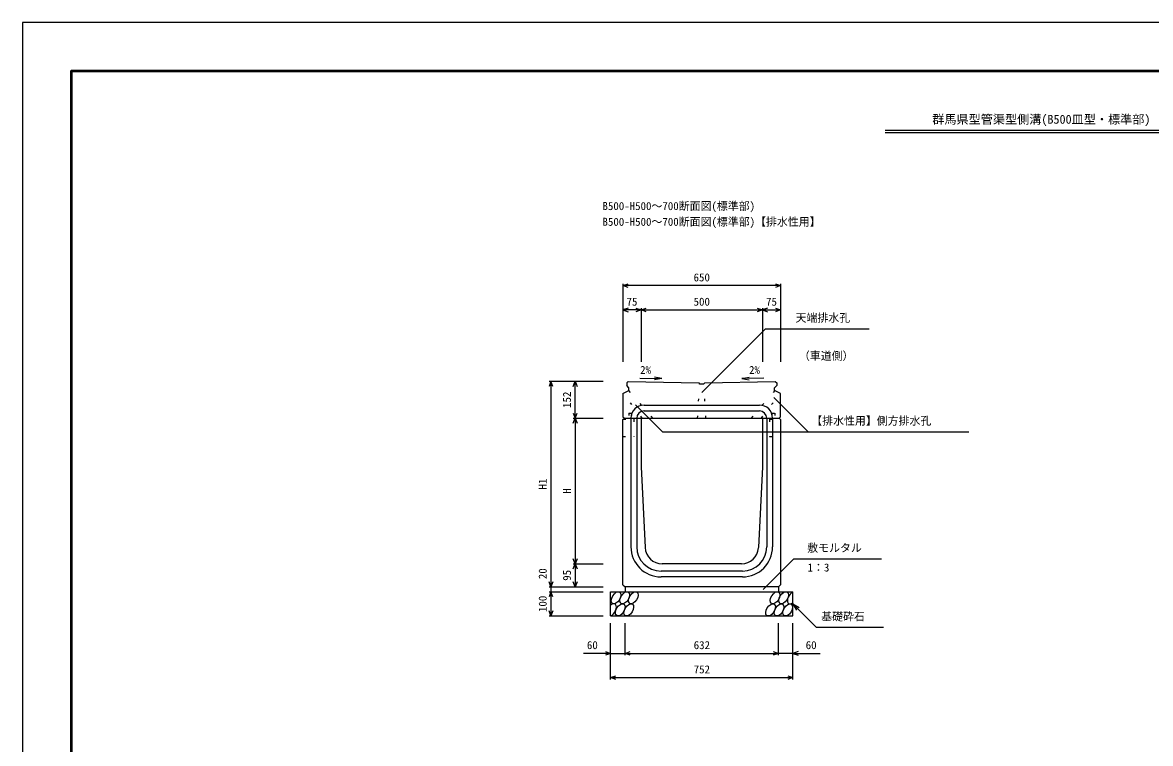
# Model space of a CAD drawing. Units: millimetres, scale not verified. Extents: x -12600 to 12600, y -5940 to 5940.
# Drawn here: x -12600 to -7950, y -2970 to 0 of the extents above; entities that cross this region are included whole.
import ezdxf
from ezdxf.enums import TextEntityAlignment as Align

# ---------------------------------------------------------------- set-up
doc = ezdxf.new("R2010")
doc.units = ezdxf.units.MM
doc.header["$LTSCALE"] = 40
doc.linetypes.add('DOTTED', pattern=[1.75, 0.25, -1.5])
for name, color, linetype, lineweight in [('0-0_DIM', 7, 'Continuous', 25), ('0-1_Defpoints', 5, 'Continuous', 25), ('0-2_HATCH', 6, 'Continuous', 25), ('0-5_OUTLINE', 3, 'Continuous', 25), ('0-6_OUTLINE2', 4, 'DOTTED', 25), ('0-7_TXT', 7, 'Continuous', 25), ('0-8_WAKU', 3, 'Continuous', 25)]:
    doc.layers.add(name, color=color, linetype=linetype, lineweight=lineweight)
doc.styles.add('ＭＳ ゴシック', font='')
doc.styles.get('ＭＳ ゴシック').set_extended_font_data('MS Gothic')

msp = doc.modelspace()

# ---------------------------------------------------------------- linework, layer by layer
at = {"layer": '0-0_DIM'}
for p, q in [((-10125, -1076.3), (-10125, -1397.94)), ((-9475, -1083.8), (-10125, -1083.8)), ((-9475, -1076.3), (-9475, -1397.94)), ((-10050, -1183.8), (-10125, -1183.8)), ((-10050, -1176.3), (-10050, -1397.94)), ((-10050, -1183.8), (-9550, -1183.8)), ((-9550, -1176.3), (-9550, -1397.94)), ((-9550, -1183.8), (-9475, -1183.8)), ((-9800, -1524.55), (-9537.1, -1261.65)), ((-9537.1, -1261.65), (-9109.36, -1261.65)), ((-10429.5, -1477.94), (-10207, -1477.94)), ((-10422, -1477.94), (-10422, -2324.94)), ((-10322, -1629.94), (-10322, -1477.94)), ((-10073.08, -1575.06), (-9962.43, -1685.71)), ((-9502.88, -1544.47), (-9361.64, -1685.71)), ((-10329.5, -1629.94), (-10207, -1629.94)), ((-10322, -1629.94), (-10322, -2229.94)), ((-9962.43, -1685.71), (-8698.78, -1685.71)), ((-10329.5, -2229.94), (-10207, -2229.94)), ((-10322, -2229.94), (-10322, -2324.94)), ((-9546.89, -2335.75), (-9420.66, -2209.52)), ((-9420.66, -2209.52), (-9059.19, -2209.52)), ((-10429.5, -2324.94), (-10207, -2324.94)), ((-10429.5, -2344.94), (-10207, -2344.94)), ((-10422, -2324.94), (-10422, -2344.94)), ((-10422, -2344.94), (-10422, -2444.94)), ((-9424, -2394.94), (-9328.24, -2490.7)), ((-9424, -2394.94), (-9398.02, -2409.94)), ((-9424, -2394.94), (-9409, -2420.92)), ((-10429.5, -2444.94), (-10207, -2444.94)), ((-10176, -2706.31), (-10176, -2474.94)), ((-10116, -2606.31), (-10116, -2474.94)), ((-9484, -2606.31), (-9484, -2474.94)), ((-9424, -2706.31), (-9424, -2474.94)), ((-9328.24, -2490.7), (-9050.69, -2490.7)), ((-10176, -2598.81), (-10287.79, -2598.81)), ((-10176, -2598.81), (-10116, -2598.81)), ((-10116, -2598.81), (-9484, -2598.81)), ((-9424, -2598.81), (-9484, -2598.81)), ((-9424, -2598.81), (-9312.21, -2598.81)), ((-10176, -2698.81), (-9424, -2698.81))]:
    msp.add_line(p, q, dxfattribs=at)
for points in [[(-10103.86, -1091.5), (-10125, -1083.8), (-10103.86, -1076.11)], [(-9496.14, -1076.11), (-9475, -1083.8), (-9496.14, -1091.5)], [(-10103.86, -1176.11), (-10125, -1183.8), (-10103.86, -1191.5)], [(-10071.14, -1176.11), (-10050, -1183.8), (-10071.14, -1191.5)], [(-10028.86, -1191.5), (-10050, -1183.8), (-10028.86, -1176.11)], [(-9571.14, -1176.11), (-9550, -1183.8), (-9571.14, -1191.5)], [(-9528.86, -1176.11), (-9550, -1183.8), (-9528.86, -1191.5)], [(-9496.14, -1176.11), (-9475, -1183.8), (-9496.14, -1191.5)], [(-10414.3, -1499.09), (-10422, -1477.94), (-10429.7, -1499.09)], [(-10329.7, -1499.09), (-10322, -1477.94), (-10314.3, -1499.09)], [(-10329.7, -1608.8), (-10322, -1629.94), (-10314.3, -1608.8)], [(-10329.7, -1651.09), (-10322, -1629.94), (-10314.3, -1651.09)], [(-10314.3, -2208.8), (-10322, -2229.94), (-10329.7, -2208.8)], [(-10329.7, -2251.09), (-10322, -2229.94), (-10314.3, -2251.09)], [(-10414.3, -2303.8), (-10422, -2324.94), (-10429.7, -2303.8)], [(-10314.3, -2303.8), (-10322, -2324.94), (-10329.7, -2303.8)], [(-10414.3, -2366.09), (-10422, -2344.94), (-10429.7, -2366.09)], [(-10414.3, -2423.8), (-10422, -2444.94), (-10429.7, -2423.8)], [(-10197.14, -2591.11), (-10176, -2598.81), (-10197.14, -2606.5)], [(-10094.86, -2606.5), (-10116, -2598.81), (-10094.86, -2591.11)], [(-9505.14, -2591.11), (-9484, -2598.81), (-9505.14, -2606.5)], [(-9402.86, -2591.11), (-9424, -2598.81), (-9402.86, -2606.5)], [(-10154.86, -2706.5), (-10176, -2698.81), (-10154.86, -2691.11)], [(-9445.14, -2691.11), (-9424, -2698.81), (-9445.14, -2706.5)]]:
    msp.add_lwpolyline(points, dxfattribs=at)
at = {"layer": '0-1_Defpoints'}
msp.add_lwpolyline([(-12600, -5940), (-4200, -5940), (-4200, 0), (-12600, 0)], close=True, dxfattribs=at)
at = {"layer": '0-2_HATCH'}
for centre in [(-10153.11, -2369.94), (-10117.63, -2369.94), (-10082.16, -2369.94), (-9497.95, -2369.94), (-9462.48, -2369.94), (-10136.23, -2419.94), (-10100.75, -2419.94), (-9516.55, -2419.94), (-9481.07, -2419.94), (-9445.59, -2419.94)]:
    msp.add_ellipse(centre, major_axis=(14.54, 23.54), ratio=0.5792, dxfattribs=at)
for centre, start_param, end_param in [((-9427, -2369.94), 0.6666252, 4.1103269), ((-10171.7, -2419.94), 3.7419964, 7.318141)]:
    msp.add_ellipse(centre, major_axis=(14.54, 23.54), ratio=0.5792, start_param=start_param, end_param=end_param, dxfattribs=at)
at = {"layer": '0-5_OUTLINE'}
for p, q in [((-10103.32, -1478.88), (-10109, -1484.44)), ((-10109, -1484.44), (-10109, -1495.44)), ((-10103.32, -1478.88), (-9812, -1484.7)), ((-9812, -1484.7), (-9809, -1487.94)), ((-9791, -1487.94), (-9788, -1484.69)), ((-9491, -1484.44), (-9491, -1495.44)), ((-10125, -1528.44), (-10100, -1515.44)), ((-10125, -1528.44), (-10125, -1623.94)), ((-10100, -1505.44), (-10109, -1495.44)), ((-10100, -1515.44), (-10100, -1505.44)), ((-9809, -1487.94), (-9791, -1487.94)), ((-9500, -1505.44), (-9491, -1495.44)), ((-9500, -1515.44), (-9500, -1505.44)), ((-9475, -1528.44), (-9500, -1515.44)), ((-9475, -1623.94), (-9475, -1528.44)), ((-10125, -1623.94), (-10119, -1629.94)), ((-9481, -1629.94), (-9475, -1623.94)), ((-10125, -1635.94), (-10119, -1629.94)), ((-10125, -2315.94), (-10125, -1635.94)), ((-10119, -1629.94), (-9481, -1629.94)), ((-10050, -1629.94), (-10050, -1829.94)), ((-9550, -1629.94), (-9550, -1829.94)), ((-9481, -1629.94), (-9475, -1635.94)), ((-9475, -1635.94), (-9475, -2315.94)), ((-10050, -1829.94), (-10033.33, -2163.44)), ((-9550, -1829.94), (-9566.67, -2163.44)), ((-9636.59, -2229.94), (-9963.41, -2229.94)), ((-10125, -2315.94), (-10116, -2324.94)), ((-9484, -2324.94), (-9475, -2315.94)), ((-10176, -2344.94), (-9424, -2344.94)), ((-10176, -2444.94), (-10176, -2344.94)), ((-9484, -2324.94), (-10116, -2324.94)), ((-10116, -2324.94), (-10116, -2344.94)), ((-9484, -2324.94), (-9484, -2344.94)), ((-9424, -2444.94), (-9424, -2344.94)), ((-10176, -2444.94), (-9424, -2444.94))]:
    msp.add_line(p, q, dxfattribs=at)
msp.add_lwpolyline([(-9788, -1484.69), (-9497, -1478.57), (-9491, -1484.44)], dxfattribs=at)
for centre, start, end in [((-9963.41, -2159.94), 182.86241, 270), ((-9636.59, -2159.94), 270, 356.75146)]:
    msp.add_arc(centre, 70, start, end, dxfattribs=at)
at = {"layer": '0-6_OUTLINE2'}
for p, q in [((-10045.77, -1629.94), (-10123.37, -1527.59)), ((-10101.49, -1516.22), (-10003.12, -1629.94)), ((-9817, -1629.94), (-9809, -1487.94)), ((-9783, -1629.94), (-9791, -1487.94)), ((-9498.51, -1516.22), (-9596.88, -1629.94)), ((-9554.23, -1629.94), (-9476.63, -1527.59)), ((-10101, -1609.44), (-10089, -1609.44)), ((-10101, -1609.44), (-10101, -1634.44)), ((-10089, -1609.44), (-10089, -1634.44)), ((-9510.5, -1609.44), (-9498.5, -1609.44)), ((-9510.5, -1609.44), (-9510.5, -1634.44)), ((-9498.5, -1609.44), (-9498.5, -1634.44)), ((-10123.5, -1634.44), (-10080, -1634.44)), ((-10080, -1634.44), (-10080, -1704.94)), ((-9520.55, -1634.44), (-9476.5, -1634.44)), ((-9520.55, -1634.44), (-9520.55, -1704.94)), ((-10125, -1704.94), (-10080, -1704.94)), ((-9520.55, -1704.94), (-9475.55, -1704.94))]:
    msp.add_line(p, q, dxfattribs=at)
at = {"layer": '0-6_OUTLINE2', "linetype": 'Continuous'}
for p, q in [((-10038, -1575.94), (-9562, -1575.94)), ((-10038, -1599.94), (-9562, -1599.94)), ((-10092, -1629.94), (-10092, -2159.94)), ((-10068, -1629.94), (-10068, -2159.94)), ((-9532, -1629.94), (-9532, -2159.94)), ((-9508, -1629.94), (-9508, -2159.94)), ((-9632, -2259.94), (-9968, -2259.94)), ((-9632, -2283.94), (-9968, -2283.94))]:
    msp.add_line(p, q, dxfattribs=at)
for centre, radius, start, end in [((-10038, -1629.94), 54, 90, 180), ((-9562, -1629.94), 54, 0, 90), ((-10038, -1629.94), 30, 90, 180), ((-9562, -1629.94), 30, 0, 90), ((-9968, -2159.94), 124, 180, 270), ((-9968, -2159.94), 100, 180, 270), ((-9632, -2159.94), 100, 270, 0), ((-9632, -2159.94), 124, 270, 0)]:
    msp.add_arc(centre, radius, start, end, dxfattribs=at)
at = {"layer": '0-7_TXT'}
for p, q in [((-9044.18, -442.8), (-7755.82, -442.8)), ((-9044.18, -452.4), (-7755.82, -452.4)), ((-9965.29, -1466.98), (-9994.93, -1471.63)), ((-9634.71, -1466.98), (-9605.07, -1471.63))]:
    msp.add_line(p, q, dxfattribs=at)
for points in [[(-10055.71, -1465.26), (-9965.29, -1466.98), (-9994.73, -1461.21)], [(-9544.29, -1465.26), (-9634.71, -1466.98), (-9605.27, -1461.21)]]:
    msp.add_lwpolyline(points, dxfattribs=at)
at = {"layer": '0-8_WAKU', "lineweight": 50}
msp.add_lwpolyline([(-12400, -5740), (-4400, -5740), (-4400, -200), (-12400, -200)], close=True, dxfattribs=at)

# ---------------------------------------------------------------- texts
at = {"layer": '0-0_DIM', "style": 'ＭＳ ゴシック'}
for s, p in [('650', (-9833.75, -1076.3)), ('75', (-10110, -1176.3)), ('500', (-9833.75, -1176.3)), ('75', (-9535, -1176.3)), ('天端排水孔', (-9413.36, -1242.91)), ('（車道側）', (-9399.58, -1399.65)), ('【排水性用】側方排水孔', (-9348.49, -1666.97)), ('敷モルタル', (-9365.06, -2190.78)), ('1：3', (-9363.87, -2271.54)), ('基礎砕石', (-9307.68, -2473.53)), ('60', (-10273.5, -2591.31)), ('632', (-9833.22, -2591.31)), ('60', (-9371.5, -2591.31)), ('752', (-9833.22, -2691.31))]:
    msp.add_text(s, height=32.99, dxfattribs=at).set_placement(p, align=Align.BOTTOM_LEFT)
for s, p in [('152', (-10329.5, -1587.69)), ('H1', (-10429.5, -1923.94)), ('H', (-10329.5, -1941.19)), ('20', (-10429.5, -2293.13)), ('95', (-10329.5, -2299.94)), ('100', (-10429.5, -2428.69))]:
    msp.add_text(s, height=32.99, rotation=90, dxfattribs=at).set_placement(p, align=Align.BOTTOM_LEFT)
at = {"layer": '0-7_TXT', "style": 'ＭＳ ゴシック'}
for s, height, p in [('群馬県型管渠型側溝(B500皿型・標準部)', 36.66, (-8850, -427.8)), ('B500-H500～700断面図(標準部)', 32.99, (-10209.34, -782.34)), ('B500-H500～700断面図(標準部)【排水性用】', 32.99, (-10209.34, -847.21)), ('2%', 32.99, (-10054.25, -1457.65)), ('2%', 32.99, (-9605.14, -1457.65))]:
    msp.add_text(s, height=height, dxfattribs=at).set_placement(p, align=Align.BOTTOM_LEFT)

doc.saveas('drawing.dxf')
